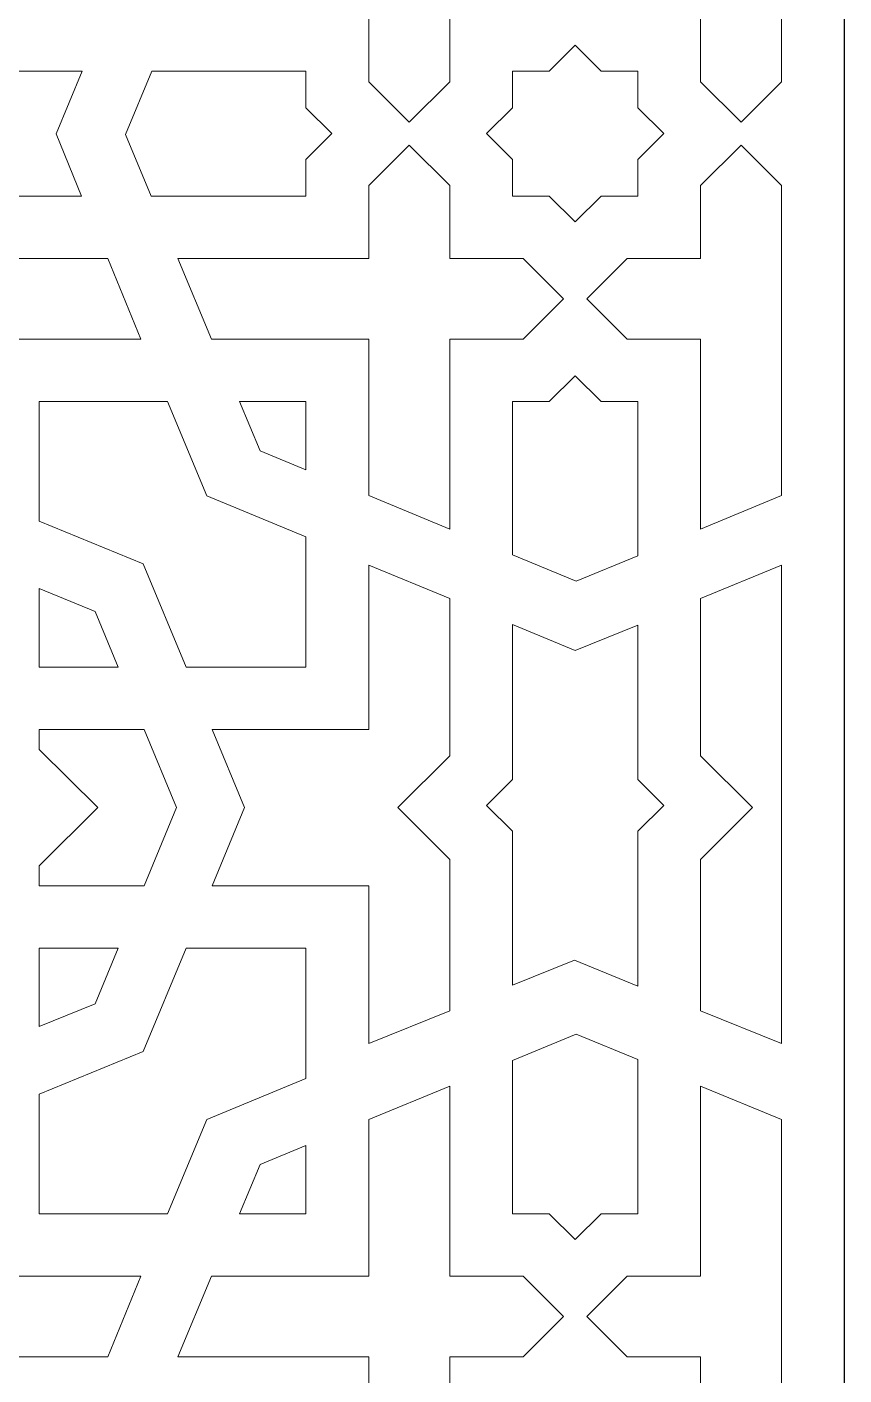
# Model space of a CAD drawing. Header units: millimetres. Extents: x -336 to 403, y -1299 to 1030.
# Drawn here: x 82 to 403, y -92 to 437 of the extents above; entities that cross this region are included whole.
import ezdxf

# ---------------------------------------------------------------- set-up
doc = ezdxf.new("R2010")
doc.units = ezdxf.units.MM
doc.header["$MEASUREMENT"] = 0
doc.layers.add('Plan 1', color=7, linetype='Continuous')

msp = doc.modelspace()

# ---------------------------------------------------------------- linework, layer by layer
msp.add_lwpolyline([(-335.87, 1030.36), (403.21, 1030.36), (403.21, -1298.6), (-335.87, -1298.6)], close=True)
at = {"layer": 'Plan 1', "color": 250, "lineweight": 20}
for points, knots in [([(248.23, 476.19), (248.23, 476.19), (277.12, 476.19), (277.12, 476.19), (277.12, 476.19), (277.12, 476.19), (293.02, 460.36), (293.02, 460.36), (293.02, 460.36), (293.02, 460.36), (277.12, 444.53), (277.12, 444.53), (277.12, 444.53), (277.12, 444.53), (248.23, 444.53), (248.23, 444.53), (248.23, 444.53), (248.23, 444.53), (248.23, 444.53), (248.23, 444.53), (248.23, 444.53), (248.23, 444.53), (248.23, 444.53), (248.23, 444.53), (248.23, 444.53), (248.23, 444.53), (248.23, 415.77), (248.23, 415.77), (248.23, 415.77), (248.23, 415.77), (232.32, 399.94), (232.32, 399.94), (232.32, 399.94), (232.32, 399.94), (216.42, 415.77), (216.42, 415.77), (216.42, 415.77), (216.42, 415.77), (216.42, 444.53), (216.42, 444.53), (216.42, 444.53), (216.42, 444.53), (142.28, 444.53), (142.28, 444.53), (142.28, 444.53), (142.28, 444.53), (142.28, 444.53), (142.28, 444.53), (142.28, 444.53), (142.28, 444.53), (141.46, 444.53), (141.46, 444.53), (141.46, 444.53), (141.46, 444.53), (154.64, 476.19), (154.64, 476.19), (154.64, 476.19), (154.64, 476.19), (155.46, 476.19), (155.46, 476.19), (155.46, 476.19), (155.46, 476.19), (155.46, 476.19), (155.46, 476.19), (155.46, 476.19), (155.46, 476.19), (216.42, 476.19), (216.42, 476.19), (216.42, 476.19), (216.42, 476.19), (216.42, 536.86), (216.42, 536.86), (216.42, 536.86), (216.42, 536.86), (216.42, 536.86), (216.42, 536.86), (216.42, 536.86), (216.42, 536.86), (216.42, 537.67), (216.42, 537.67), (216.42, 537.67), (216.42, 537.67), (248.23, 550.79), (248.23, 550.79), (248.23, 550.79), (248.23, 550.79), (248.23, 549.97), (248.23, 549.97), (248.23, 549.97), (248.23, 549.97), (248.23, 549.97), (248.23, 549.97), (248.23, 549.97), (248.23, 549.97), (248.23, 476.19), (248.23, 476.19)], [0, 0, 0, 0, 0.04, 0.04, 0.04, 0.04, 0.08, 0.08, 0.08, 0.08, 0.12, 0.12, 0.12, 0.12, 0.16, 0.16, 0.16, 0.16, 0.2, 0.2, 0.2, 0.2, 0.24, 0.24, 0.24, 0.24, 0.28, 0.28, 0.28, 0.28, 0.32, 0.32, 0.32, 0.32, 0.36, 0.36, 0.36, 0.36, 0.4, 0.4, 0.4, 0.4, 0.44, 0.44, 0.44, 0.44, 0.48, 0.48, 0.48, 0.48, 0.52, 0.52, 0.52, 0.52, 0.56, 0.56, 0.56, 0.56, 0.6, 0.6, 0.6, 0.6, 0.64, 0.64, 0.64, 0.64, 0.68, 0.68, 0.68, 0.68, 0.72, 0.72, 0.72, 0.72, 0.76, 0.76, 0.76, 0.76, 0.8, 0.8, 0.8, 0.8, 0.84, 0.84, 0.84, 0.84, 0.88, 0.88, 0.88, 0.88, 0.92, 0.92, 0.92, 0.92, 1, 1, 1, 1]), ([(346.86, 476.19), (346.86, 476.19), (317.97, 476.19), (317.97, 476.19), (317.97, 476.19), (317.97, 476.19), (302.07, 460.36), (302.07, 460.36), (302.07, 460.36), (302.07, 460.36), (317.97, 444.53), (317.97, 444.53), (317.97, 444.53), (317.97, 444.53), (346.86, 444.53), (346.86, 444.53), (346.86, 444.53), (346.86, 444.53), (346.86, 444.53), (346.86, 444.53), (346.86, 444.53), (346.86, 444.53), (346.86, 444.53), (346.86, 444.53), (346.86, 444.53), (346.86, 444.53), (346.86, 415.77), (346.86, 415.77), (346.86, 415.77), (346.86, 415.77), (362.77, 399.94), (362.77, 399.94), (362.77, 399.94), (362.77, 399.94), (378.67, 415.77), (378.67, 415.77), (378.67, 415.77), (378.67, 415.77), (378.67, 444.53), (378.67, 444.53), (378.67, 444.53), (378.67, 444.53), (378.67, 476.19), (378.67, 476.19), (378.67, 476.19), (378.67, 476.19), (378.67, 536.86), (378.67, 536.86), (378.67, 536.86), (378.67, 536.86), (378.67, 536.86), (378.67, 536.86), (378.67, 536.86), (378.67, 536.86), (378.67, 537.67), (378.67, 537.67), (378.67, 537.67), (378.67, 537.67), (346.86, 550.79), (346.86, 550.79), (346.86, 550.79), (346.86, 550.79), (346.86, 549.97), (346.86, 549.97), (346.86, 549.97), (346.86, 549.97), (346.86, 549.97), (346.86, 549.97), (346.86, 549.97), (346.86, 549.97), (346.86, 476.19), (346.86, 476.19)], [0, 0, 0, 0, 0.052632, 0.052632, 0.052632, 0.052632, 0.105263, 0.105263, 0.105263, 0.105263, 0.157895, 0.157895, 0.157895, 0.157895, 0.210526, 0.210526, 0.210526, 0.210526, 0.263158, 0.263158, 0.263158, 0.263158, 0.315789, 0.315789, 0.315789, 0.315789, 0.368421, 0.368421, 0.368421, 0.368421, 0.421053, 0.421053, 0.421053, 0.421053, 0.473684, 0.473684, 0.473684, 0.473684, 0.526316, 0.526316, 0.526316, 0.526316, 0.578947, 0.578947, 0.578947, 0.578947, 0.631579, 0.631579, 0.631579, 0.631579, 0.684211, 0.684211, 0.684211, 0.684211, 0.736842, 0.736842, 0.736842, 0.736842, 0.789474, 0.789474, 0.789474, 0.789474, 0.842105, 0.842105, 0.842105, 0.842105, 0.894737, 0.894737, 0.894737, 0.894737, 1, 1, 1, 1]), ([(22.17, 419.98), (22.17, 419.98), (32.39, 430.15), (32.39, 430.15), (32.39, 430.15), (32.39, 430.15), (42.6, 419.98), (42.6, 419.98), (42.6, 419.98), (42.6, 419.98), (103.77, 419.98), (103.77, 419.98), (103.77, 419.98), (103.77, 419.98), (93.53, 395.38), (93.53, 395.38), (93.53, 395.38), (93.53, 395.38), (103.57, 370.9), (103.57, 370.9), (103.57, 370.9), (103.57, 370.9), (42.6, 370.9), (42.6, 370.9), (42.6, 370.9), (42.6, 370.9), (32.39, 360.73), (32.39, 360.73), (32.39, 360.73), (32.39, 360.73), (22.17, 370.9), (22.17, 370.9), (22.17, 370.9), (22.17, 370.9), (-38.99, 370.9), (-38.99, 370.9), (-38.99, 370.9), (-38.99, 370.9), (-28.66, 395.72), (-28.66, 395.72), (-28.66, 395.72), (-28.66, 395.72), (-38.62, 419.98), (-38.62, 419.98), (-38.62, 419.98), (-38.62, 419.98), (22.17, 419.98), (22.17, 419.98)], [0, 0, 0, 0, 0.076923, 0.076923, 0.076923, 0.076923, 0.153846, 0.153846, 0.153846, 0.153846, 0.230769, 0.230769, 0.230769, 0.230769, 0.307692, 0.307692, 0.307692, 0.307692, 0.384615, 0.384615, 0.384615, 0.384615, 0.461538, 0.461538, 0.461538, 0.461538, 0.538462, 0.538462, 0.538462, 0.538462, 0.615385, 0.615385, 0.615385, 0.615385, 0.692308, 0.692308, 0.692308, 0.692308, 0.769231, 0.769231, 0.769231, 0.769231, 0.846154, 0.846154, 0.846154, 0.846154, 1, 1, 1, 1]), ([(322.2, 370.9), (322.2, 370.9), (307.76, 370.9), (307.76, 370.9), (307.76, 370.9), (307.76, 370.9), (297.54, 360.73), (297.54, 360.73), (297.54, 360.73), (297.54, 360.73), (287.33, 370.9), (287.33, 370.9), (287.33, 370.9), (287.33, 370.9), (272.89, 370.9), (272.89, 370.9), (272.89, 370.9), (272.89, 370.9), (272.89, 385.28), (272.89, 385.28), (272.89, 385.28), (272.89, 385.28), (262.67, 395.44), (262.67, 395.44), (262.67, 395.44), (262.67, 395.44), (272.89, 405.61), (272.89, 405.61), (272.89, 405.61), (272.89, 405.61), (272.89, 419.98), (272.89, 419.98), (272.89, 419.98), (272.89, 419.98), (287.33, 419.98), (287.33, 419.98), (287.33, 419.98), (287.33, 419.98), (297.54, 430.15), (297.54, 430.15), (297.54, 430.15), (297.54, 430.15), (307.76, 419.98), (307.76, 419.98), (307.76, 419.98), (307.76, 419.98), (322.2, 419.98), (322.2, 419.98), (322.2, 419.98), (322.2, 419.98), (322.2, 405.61), (322.2, 405.61), (322.2, 405.61), (322.2, 405.61), (332.42, 395.44), (332.42, 395.44), (332.42, 395.44), (332.42, 395.44), (322.2, 385.28), (322.2, 385.28), (322.2, 385.28), (322.2, 385.28), (322.2, 370.9), (322.2, 370.9)], [0, 0, 0, 0, 0.058824, 0.058824, 0.058824, 0.058824, 0.117647, 0.117647, 0.117647, 0.117647, 0.176471, 0.176471, 0.176471, 0.176471, 0.235294, 0.235294, 0.235294, 0.235294, 0.294118, 0.294118, 0.294118, 0.294118, 0.352941, 0.352941, 0.352941, 0.352941, 0.411765, 0.411765, 0.411765, 0.411765, 0.470588, 0.470588, 0.470588, 0.470588, 0.529412, 0.529412, 0.529412, 0.529412, 0.588235, 0.588235, 0.588235, 0.588235, 0.647059, 0.647059, 0.647059, 0.647059, 0.705882, 0.705882, 0.705882, 0.705882, 0.764706, 0.764706, 0.764706, 0.764706, 0.823529, 0.823529, 0.823529, 0.823529, 0.882353, 0.882353, 0.882353, 0.882353, 1, 1, 1, 1]), ([(322.2, 419.98), (322.2, 419.98), (307.76, 419.98), (307.76, 419.98), (307.76, 419.98), (307.76, 419.98), (297.54, 430.15), (297.54, 430.15), (297.54, 430.15), (297.54, 430.15), (287.33, 419.98), (287.33, 419.98), (287.33, 419.98), (287.33, 419.98), (272.89, 419.98), (272.89, 419.98), (272.89, 419.98), (272.89, 419.98), (272.89, 405.61), (272.89, 405.61), (272.89, 405.61), (272.89, 405.61), (262.67, 395.44), (262.67, 395.44), (262.67, 395.44), (262.67, 395.44), (272.89, 385.28), (272.89, 385.28), (272.89, 385.28), (272.89, 385.28), (272.89, 370.9), (272.89, 370.9), (272.89, 370.9), (272.89, 370.9), (287.33, 370.9), (287.33, 370.9), (287.33, 370.9), (287.33, 370.9), (297.54, 360.73), (297.54, 360.73), (297.54, 360.73), (297.54, 360.73), (307.76, 370.9), (307.76, 370.9), (307.76, 370.9), (307.76, 370.9), (322.2, 370.9), (322.2, 370.9), (322.2, 370.9), (322.2, 370.9), (322.2, 385.28), (322.2, 385.28), (322.2, 385.28), (322.2, 385.28), (332.42, 395.44), (332.42, 395.44), (332.42, 395.44), (332.42, 395.44), (322.2, 405.61), (322.2, 405.61), (322.2, 405.61), (322.2, 405.61), (322.2, 419.98), (322.2, 419.98)], [0, 0, 0, 0, 0.058824, 0.058824, 0.058824, 0.058824, 0.117647, 0.117647, 0.117647, 0.117647, 0.176471, 0.176471, 0.176471, 0.176471, 0.235294, 0.235294, 0.235294, 0.235294, 0.294118, 0.294118, 0.294118, 0.294118, 0.352941, 0.352941, 0.352941, 0.352941, 0.411765, 0.411765, 0.411765, 0.411765, 0.470588, 0.470588, 0.470588, 0.470588, 0.529412, 0.529412, 0.529412, 0.529412, 0.588235, 0.588235, 0.588235, 0.588235, 0.647059, 0.647059, 0.647059, 0.647059, 0.705882, 0.705882, 0.705882, 0.705882, 0.764706, 0.764706, 0.764706, 0.764706, 0.823529, 0.823529, 0.823529, 0.823529, 0.882353, 0.882353, 0.882353, 0.882353, 1, 1, 1, 1]), ([(191.76, 419.98), (191.76, 419.98), (191.76, 405.61), (191.76, 405.61), (191.76, 405.61), (191.76, 405.61), (201.97, 395.44), (201.97, 395.44), (201.97, 395.44), (201.97, 395.44), (191.76, 385.28), (191.76, 385.28), (191.76, 385.28), (191.76, 385.28), (191.76, 370.9), (191.76, 370.9), (191.76, 370.9), (191.76, 370.9), (130.91, 370.9), (130.91, 370.9), (130.91, 370.9), (130.91, 370.9), (120.87, 395.03), (120.87, 395.03), (120.87, 395.03), (120.87, 395.03), (131.25, 419.98), (131.25, 419.98), (131.25, 419.98), (131.25, 419.98), (191.76, 419.98), (191.76, 419.98)], [0, 0, 0, 0, 0.111111, 0.111111, 0.111111, 0.111111, 0.222222, 0.222222, 0.222222, 0.222222, 0.333333, 0.333333, 0.333333, 0.333333, 0.444444, 0.444444, 0.444444, 0.444444, 0.555556, 0.555556, 0.555556, 0.555556, 0.666667, 0.666667, 0.666667, 0.666667, 0.777778, 0.777778, 0.777778, 0.777778, 1, 1, 1, 1]), ([(248.23, 314.7), (248.23, 314.7), (277.12, 314.7), (277.12, 314.7), (277.12, 314.7), (277.12, 314.7), (293.02, 330.53), (293.02, 330.53), (293.02, 330.53), (293.02, 330.53), (277.12, 346.36), (277.12, 346.36), (277.12, 346.36), (277.12, 346.36), (248.23, 346.36), (248.23, 346.36), (248.23, 346.36), (248.23, 346.36), (248.23, 346.36), (248.23, 346.36), (248.23, 346.36), (248.23, 346.36), (248.23, 346.36), (248.23, 346.36), (248.23, 346.36), (248.23, 346.36), (248.23, 375.11), (248.23, 375.11), (248.23, 375.11), (248.23, 375.11), (232.32, 390.94), (232.32, 390.94), (232.32, 390.94), (232.32, 390.94), (216.42, 375.11), (216.42, 375.11), (216.42, 375.11), (216.42, 375.11), (216.42, 346.36), (216.42, 346.36), (216.42, 346.36), (216.42, 346.36), (142.28, 346.36), (142.28, 346.36), (142.28, 346.36), (142.28, 346.36), (142.28, 346.36), (142.28, 346.36), (142.28, 346.36), (142.28, 346.36), (141.46, 346.36), (141.46, 346.36), (141.46, 346.36), (141.46, 346.36), (154.64, 314.7), (154.64, 314.7), (154.64, 314.7), (154.64, 314.7), (155.46, 314.7), (155.46, 314.7), (155.46, 314.7), (155.46, 314.7), (155.46, 314.7), (155.46, 314.7), (155.46, 314.7), (155.46, 314.7), (216.42, 314.7), (216.42, 314.7), (216.42, 314.7), (216.42, 314.7), (216.42, 254.02), (216.42, 254.02), (216.42, 254.02), (216.42, 254.02), (216.42, 254.02), (216.42, 254.02), (216.42, 254.02), (216.42, 254.02), (216.42, 253.21), (216.42, 253.21), (216.42, 253.21), (216.42, 253.21), (248.23, 240.09), (248.23, 240.09), (248.23, 240.09), (248.23, 240.09), (248.23, 240.91), (248.23, 240.91), (248.23, 240.91), (248.23, 240.91), (248.23, 240.91), (248.23, 240.91), (248.23, 240.91), (248.23, 240.91), (248.23, 314.7), (248.23, 314.7)], [0, 0, 0, 0, 0.04, 0.04, 0.04, 0.04, 0.08, 0.08, 0.08, 0.08, 0.12, 0.12, 0.12, 0.12, 0.16, 0.16, 0.16, 0.16, 0.2, 0.2, 0.2, 0.2, 0.24, 0.24, 0.24, 0.24, 0.28, 0.28, 0.28, 0.28, 0.32, 0.32, 0.32, 0.32, 0.36, 0.36, 0.36, 0.36, 0.4, 0.4, 0.4, 0.4, 0.44, 0.44, 0.44, 0.44, 0.48, 0.48, 0.48, 0.48, 0.52, 0.52, 0.52, 0.52, 0.56, 0.56, 0.56, 0.56, 0.6, 0.6, 0.6, 0.6, 0.64, 0.64, 0.64, 0.64, 0.68, 0.68, 0.68, 0.68, 0.72, 0.72, 0.72, 0.72, 0.76, 0.76, 0.76, 0.76, 0.8, 0.8, 0.8, 0.8, 0.84, 0.84, 0.84, 0.84, 0.88, 0.88, 0.88, 0.88, 0.92, 0.92, 0.92, 0.92, 1, 1, 1, 1]), ([(346.86, 314.7), (346.86, 314.7), (317.97, 314.7), (317.97, 314.7), (317.97, 314.7), (317.97, 314.7), (302.07, 330.53), (302.07, 330.53), (302.07, 330.53), (302.07, 330.53), (317.97, 346.36), (317.97, 346.36), (317.97, 346.36), (317.97, 346.36), (346.86, 346.36), (346.86, 346.36), (346.86, 346.36), (346.86, 346.36), (346.86, 346.36), (346.86, 346.36), (346.86, 346.36), (346.86, 346.36), (346.86, 346.36), (346.86, 346.36), (346.86, 346.36), (346.86, 346.36), (346.86, 375.11), (346.86, 375.11), (346.86, 375.11), (346.86, 375.11), (362.77, 390.94), (362.77, 390.94), (362.77, 390.94), (362.77, 390.94), (378.67, 375.11), (378.67, 375.11), (378.67, 375.11), (378.67, 375.11), (378.67, 346.36), (378.67, 346.36), (378.67, 346.36), (378.67, 346.36), (378.67, 314.7), (378.67, 314.7), (378.67, 314.7), (378.67, 314.7), (378.67, 254.02), (378.67, 254.02), (378.67, 254.02), (378.67, 254.02), (378.67, 254.02), (378.67, 254.02), (378.67, 254.02), (378.67, 254.02), (378.67, 253.21), (378.67, 253.21), (378.67, 253.21), (378.67, 253.21), (346.86, 240.09), (346.86, 240.09), (346.86, 240.09), (346.86, 240.09), (346.86, 240.91), (346.86, 240.91), (346.86, 240.91), (346.86, 240.91), (346.86, 240.91), (346.86, 240.91), (346.86, 240.91), (346.86, 240.91), (346.86, 314.7), (346.86, 314.7)], [0, 0, 0, 0, 0.052632, 0.052632, 0.052632, 0.052632, 0.105263, 0.105263, 0.105263, 0.105263, 0.157895, 0.157895, 0.157895, 0.157895, 0.210526, 0.210526, 0.210526, 0.210526, 0.263158, 0.263158, 0.263158, 0.263158, 0.315789, 0.315789, 0.315789, 0.315789, 0.368421, 0.368421, 0.368421, 0.368421, 0.421053, 0.421053, 0.421053, 0.421053, 0.473684, 0.473684, 0.473684, 0.473684, 0.526316, 0.526316, 0.526316, 0.526316, 0.578947, 0.578947, 0.578947, 0.578947, 0.631579, 0.631579, 0.631579, 0.631579, 0.684211, 0.684211, 0.684211, 0.684211, 0.736842, 0.736842, 0.736842, 0.736842, 0.789474, 0.789474, 0.789474, 0.789474, 0.842105, 0.842105, 0.842105, 0.842105, 0.894737, 0.894737, 0.894737, 0.894737, 1, 1, 1, 1]), ([(126.83, 314.7), (126.83, 314.7), (113.84, 346.36), (113.84, 346.36), (113.84, 346.36), (113.84, 346.36), (54.1, 346.36), (54.1, 346.36), (54.1, 346.36), (54.1, 346.36), (33.67, 326.03), (33.67, 326.03), (33.67, 326.03), (33.67, 326.03), (13.24, 346.36), (13.24, 346.36), (13.24, 346.36), (13.24, 346.36), (-48.83, 346.36), (-48.83, 346.36), (-48.83, 346.36), (-48.83, 346.36), (-62.01, 314.7), (-62.01, 314.7), (-62.01, 314.7), (-62.01, 314.7), (2.85, 314.7), (2.85, 314.7), (2.85, 314.7), (2.85, 314.7), (2.85, 253.41), (2.85, 253.41), (2.85, 253.41), (2.85, 253.41), (33.67, 266.12), (33.67, 266.12), (33.67, 266.12), (33.67, 266.12), (64.49, 253.41), (64.49, 253.41), (64.49, 253.41), (64.49, 253.41), (64.49, 314.7), (64.49, 314.7), (64.49, 314.7), (64.49, 314.7), (126.83, 314.7), (126.83, 314.7)], [0, 0, 0, 0, 0.076923, 0.076923, 0.076923, 0.076923, 0.153846, 0.153846, 0.153846, 0.153846, 0.230769, 0.230769, 0.230769, 0.230769, 0.307692, 0.307692, 0.307692, 0.307692, 0.384615, 0.384615, 0.384615, 0.384615, 0.461538, 0.461538, 0.461538, 0.461538, 0.538462, 0.538462, 0.538462, 0.538462, 0.615385, 0.615385, 0.615385, 0.615385, 0.692308, 0.692308, 0.692308, 0.692308, 0.769231, 0.769231, 0.769231, 0.769231, 0.846154, 0.846154, 0.846154, 0.846154, 1, 1, 1, 1]), ([(272.89, 290.15), (272.89, 290.15), (287.33, 290.15), (287.33, 290.15), (287.33, 290.15), (287.33, 290.15), (297.54, 300.32), (297.54, 300.32), (297.54, 300.32), (297.54, 300.32), (307.76, 290.15), (307.76, 290.15), (307.76, 290.15), (307.76, 290.15), (322.2, 290.15), (322.2, 290.15), (322.2, 290.15), (322.2, 290.15), (322.2, 229.59), (322.2, 229.59), (322.2, 229.59), (322.2, 229.59), (297.95, 219.59), (297.95, 219.59), (297.95, 219.59), (297.95, 219.59), (272.89, 229.93), (272.89, 229.93), (272.89, 229.93), (272.89, 229.93), (272.89, 290.15), (272.89, 290.15)], [0, 0, 0, 0, 0.111111, 0.111111, 0.111111, 0.111111, 0.222222, 0.222222, 0.222222, 0.222222, 0.333333, 0.333333, 0.333333, 0.333333, 0.444444, 0.444444, 0.444444, 0.444444, 0.555556, 0.555556, 0.555556, 0.555556, 0.666667, 0.666667, 0.666667, 0.666667, 0.777778, 0.777778, 0.777778, 0.777778, 1, 1, 1, 1]), ([(86.96, 290.15), (86.96, 290.15), (86.96, 243.24), (86.96, 243.24), (86.96, 243.24), (86.96, 243.24), (127.74, 226.43), (127.74, 226.43), (127.74, 226.43), (127.74, 226.43), (144.63, 185.85), (144.63, 185.85), (144.63, 185.85), (144.63, 185.85), (191.76, 185.85), (191.76, 185.85), (191.76, 185.85), (191.76, 185.85), (191.76, 237.04), (191.76, 237.04), (191.76, 237.04), (191.76, 237.04), (152.79, 253.11), (152.79, 253.11), (152.79, 253.11), (152.79, 253.11), (137.37, 290.15), (137.37, 290.15), (137.37, 290.15), (137.37, 290.15), (86.96, 290.15), (86.96, 290.15)], [0, 0, 0, 0, 0.111111, 0.111111, 0.111111, 0.111111, 0.222222, 0.222222, 0.222222, 0.222222, 0.333333, 0.333333, 0.333333, 0.333333, 0.444444, 0.444444, 0.444444, 0.444444, 0.555556, 0.555556, 0.555556, 0.555556, 0.666667, 0.666667, 0.666667, 0.666667, 0.777778, 0.777778, 0.777778, 0.777778, 1, 1, 1, 1]), ([(165.67, 290.15), (165.67, 290.15), (173.72, 270.81), (173.72, 270.81), (173.72, 270.81), (173.72, 270.81), (191.76, 263.38), (191.76, 263.38), (191.76, 263.38), (191.76, 263.38), (191.76, 290.15), (191.76, 290.15), (191.76, 290.15), (191.76, 290.15), (165.67, 290.15), (165.67, 290.15)], [0, 0, 0, 0, 0.2, 0.2, 0.2, 0.2, 0.4, 0.4, 0.4, 0.4, 0.6, 0.6, 0.6, 0.6, 1, 1, 1, 1]), ([(216.42, 37.91), (216.42, 37.91), (248.23, 50.84), (248.23, 50.84), (248.23, 50.84), (248.23, 50.84), (248.23, 110.3), (248.23, 110.3), (248.23, 110.3), (248.23, 110.3), (227.8, 130.63), (227.8, 130.63), (227.8, 130.63), (227.8, 130.63), (248.23, 150.96), (248.23, 150.96), (248.23, 150.96), (248.23, 150.96), (248.23, 212.74), (248.23, 212.74), (248.23, 212.74), (248.23, 212.74), (216.42, 225.86), (216.42, 225.86), (216.42, 225.86), (216.42, 225.86), (216.42, 161.31), (216.42, 161.31), (216.42, 161.31), (216.42, 161.31), (154.84, 161.31), (154.84, 161.31), (154.84, 161.31), (154.84, 161.31), (167.61, 130.63), (167.61, 130.63), (167.61, 130.63), (167.61, 130.63), (154.84, 99.95), (154.84, 99.95), (154.84, 99.95), (154.84, 99.95), (216.42, 99.95), (216.42, 99.95), (216.42, 99.95), (216.42, 99.95), (216.42, 37.91), (216.42, 37.91)], [0, 0, 0, 0, 0.076923, 0.076923, 0.076923, 0.076923, 0.153846, 0.153846, 0.153846, 0.153846, 0.230769, 0.230769, 0.230769, 0.230769, 0.307692, 0.307692, 0.307692, 0.307692, 0.384615, 0.384615, 0.384615, 0.384615, 0.461538, 0.461538, 0.461538, 0.461538, 0.538462, 0.538462, 0.538462, 0.538462, 0.615385, 0.615385, 0.615385, 0.615385, 0.692308, 0.692308, 0.692308, 0.692308, 0.769231, 0.769231, 0.769231, 0.769231, 0.846154, 0.846154, 0.846154, 0.846154, 1, 1, 1, 1]), ([(378.67, 37.91), (378.67, 37.91), (346.86, 50.84), (346.86, 50.84), (346.86, 50.84), (346.86, 50.84), (346.86, 110.3), (346.86, 110.3), (346.86, 110.3), (346.86, 110.3), (367.29, 130.63), (367.29, 130.63), (367.29, 130.63), (367.29, 130.63), (346.86, 150.96), (346.86, 150.96), (346.86, 150.96), (346.86, 150.96), (346.86, 212.74), (346.86, 212.74), (346.86, 212.74), (346.86, 212.74), (378.67, 225.86), (378.67, 225.86), (378.67, 225.86), (378.67, 225.86), (378.67, 161.31), (378.67, 161.31), (378.67, 161.31), (378.67, 161.31), (378.67, 99.95), (378.67, 99.95), (378.67, 99.95), (378.67, 99.95), (378.67, 37.91), (378.67, 37.91)], [0, 0, 0, 0, 0.1, 0.1, 0.1, 0.1, 0.2, 0.2, 0.2, 0.2, 0.3, 0.3, 0.3, 0.3, 0.4, 0.4, 0.4, 0.4, 0.5, 0.5, 0.5, 0.5, 0.6, 0.6, 0.6, 0.6, 0.7, 0.7, 0.7, 0.7, 0.8, 0.8, 0.8, 0.8, 1, 1, 1, 1]), ([(86.96, 185.85), (86.96, 185.85), (117.94, 185.85), (117.94, 185.85), (117.94, 185.85), (117.94, 185.85), (108.86, 207.65), (108.86, 207.65), (108.86, 207.65), (108.86, 207.65), (86.96, 216.68), (86.96, 216.68), (86.96, 216.68), (86.96, 216.68), (86.96, 185.85), (86.96, 185.85)], [0, 0, 0, 0, 0.2, 0.2, 0.2, 0.2, 0.4, 0.4, 0.4, 0.4, 0.6, 0.6, 0.6, 0.6, 1, 1, 1, 1]), ([(272.89, 121.37), (272.89, 121.37), (262.67, 131.53), (262.67, 131.53), (262.67, 131.53), (262.67, 131.53), (272.89, 141.7), (272.89, 141.7), (272.89, 141.7), (272.89, 141.7), (272.89, 202.58), (272.89, 202.58), (272.89, 202.58), (272.89, 202.58), (297.61, 192.38), (297.61, 192.38), (297.61, 192.38), (297.61, 192.38), (322.2, 202.38), (322.2, 202.38), (322.2, 202.38), (322.2, 202.38), (322.2, 141.7), (322.2, 141.7), (322.2, 141.7), (322.2, 141.7), (332.42, 131.53), (332.42, 131.53), (332.42, 131.53), (332.42, 131.53), (322.2, 121.37), (322.2, 121.37), (322.2, 121.37), (322.2, 121.37), (322.2, 60.49), (322.2, 60.49), (322.2, 60.49), (322.2, 60.49), (297.26, 70.77), (297.26, 70.77), (297.26, 70.77), (297.26, 70.77), (272.89, 60.86), (272.89, 60.86), (272.89, 60.86), (272.89, 60.86), (272.89, 121.37), (272.89, 121.37)], [0, 0, 0, 0, 0.076923, 0.076923, 0.076923, 0.076923, 0.153846, 0.153846, 0.153846, 0.153846, 0.230769, 0.230769, 0.230769, 0.230769, 0.307692, 0.307692, 0.307692, 0.307692, 0.384615, 0.384615, 0.384615, 0.384615, 0.461538, 0.461538, 0.461538, 0.461538, 0.538462, 0.538462, 0.538462, 0.538462, 0.615385, 0.615385, 0.615385, 0.615385, 0.692308, 0.692308, 0.692308, 0.692308, 0.769231, 0.769231, 0.769231, 0.769231, 0.846154, 0.846154, 0.846154, 0.846154, 1, 1, 1, 1]), ([(86.96, 99.95), (86.96, 99.95), (86.96, 107.76), (86.96, 107.76), (86.96, 107.76), (86.96, 107.76), (109.94, 130.63), (109.94, 130.63), (109.94, 130.63), (109.94, 130.63), (86.96, 153.5), (86.96, 153.5), (86.96, 153.5), (86.96, 153.5), (86.96, 161.31), (86.96, 161.31), (86.96, 161.31), (86.96, 161.31), (128.15, 161.31), (128.15, 161.31), (128.15, 161.31), (128.15, 161.31), (140.92, 130.63), (140.92, 130.63), (140.92, 130.63), (140.92, 130.63), (128.15, 99.95), (128.15, 99.95), (128.15, 99.95), (128.15, 99.95), (86.96, 99.95), (86.96, 99.95)], [0, 0, 0, 0, 0.111111, 0.111111, 0.111111, 0.111111, 0.222222, 0.222222, 0.222222, 0.222222, 0.333333, 0.333333, 0.333333, 0.333333, 0.444444, 0.444444, 0.444444, 0.444444, 0.555556, 0.555556, 0.555556, 0.555556, 0.666667, 0.666667, 0.666667, 0.666667, 0.777778, 0.777778, 0.777778, 0.777778, 1, 1, 1, 1]), ([(86.96, -28.9), (86.96, -28.9), (86.96, 18.01), (86.96, 18.01), (86.96, 18.01), (86.96, 18.01), (127.74, 34.82), (127.74, 34.82), (127.74, 34.82), (127.74, 34.82), (144.63, 75.41), (144.63, 75.41), (144.63, 75.41), (144.63, 75.41), (191.76, 75.41), (191.76, 75.41), (191.76, 75.41), (191.76, 75.41), (191.76, 24.21), (191.76, 24.21), (191.76, 24.21), (191.76, 24.21), (152.79, 8.15), (152.79, 8.15), (152.79, 8.15), (152.79, 8.15), (137.37, -28.9), (137.37, -28.9), (137.37, -28.9), (137.37, -28.9), (86.96, -28.9), (86.96, -28.9)], [0, 0, 0, 0, 0.111111, 0.111111, 0.111111, 0.111111, 0.222222, 0.222222, 0.222222, 0.222222, 0.333333, 0.333333, 0.333333, 0.333333, 0.444444, 0.444444, 0.444444, 0.444444, 0.555556, 0.555556, 0.555556, 0.555556, 0.666667, 0.666667, 0.666667, 0.666667, 0.777778, 0.777778, 0.777778, 0.777778, 1, 1, 1, 1]), ([(86.96, 75.41), (86.96, 75.41), (117.94, 75.41), (117.94, 75.41), (117.94, 75.41), (117.94, 75.41), (108.86, 53.61), (108.86, 53.61), (108.86, 53.61), (108.86, 53.61), (86.96, 44.58), (86.96, 44.58), (86.96, 44.58), (86.96, 44.58), (86.96, 75.41), (86.96, 75.41)], [0, 0, 0, 0, 0.2, 0.2, 0.2, 0.2, 0.4, 0.4, 0.4, 0.4, 0.6, 0.6, 0.6, 0.6, 1, 1, 1, 1]), ([(272.89, -28.9), (272.89, -28.9), (287.33, -28.9), (287.33, -28.9), (287.33, -28.9), (287.33, -28.9), (297.54, -39.06), (297.54, -39.06), (297.54, -39.06), (297.54, -39.06), (307.76, -28.9), (307.76, -28.9), (307.76, -28.9), (307.76, -28.9), (322.2, -28.9), (322.2, -28.9), (322.2, -28.9), (322.2, -28.9), (322.2, 31.67), (322.2, 31.67), (322.2, 31.67), (322.2, 31.67), (297.95, 41.66), (297.95, 41.66), (297.95, 41.66), (297.95, 41.66), (272.89, 31.33), (272.89, 31.33), (272.89, 31.33), (272.89, 31.33), (272.89, -28.9), (272.89, -28.9)], [0, 0, 0, 0, 0.111111, 0.111111, 0.111111, 0.111111, 0.222222, 0.222222, 0.222222, 0.222222, 0.333333, 0.333333, 0.333333, 0.333333, 0.444444, 0.444444, 0.444444, 0.444444, 0.555556, 0.555556, 0.555556, 0.555556, 0.666667, 0.666667, 0.666667, 0.666667, 0.777778, 0.777778, 0.777778, 0.777778, 1, 1, 1, 1]), ([(248.23, -53.44), (248.23, -53.44), (277.12, -53.44), (277.12, -53.44), (277.12, -53.44), (277.12, -53.44), (293.02, -69.27), (293.02, -69.27), (293.02, -69.27), (293.02, -69.27), (277.12, -85.1), (277.12, -85.1), (277.12, -85.1), (277.12, -85.1), (248.23, -85.1), (248.23, -85.1), (248.23, -85.1), (248.23, -85.1), (248.23, -85.1), (248.23, -85.1), (248.23, -85.1), (248.23, -85.1), (248.23, -85.1), (248.23, -85.1), (248.23, -85.1), (248.23, -85.1), (248.23, -113.85), (248.23, -113.85), (248.23, -113.85), (248.23, -113.85), (232.32, -129.68), (232.32, -129.68), (232.32, -129.68), (232.32, -129.68), (216.42, -113.85), (216.42, -113.85), (216.42, -113.85), (216.42, -113.85), (216.42, -85.1), (216.42, -85.1), (216.42, -85.1), (216.42, -85.1), (142.28, -85.1), (142.28, -85.1), (142.28, -85.1), (142.28, -85.1), (142.28, -85.1), (142.28, -85.1), (142.28, -85.1), (142.28, -85.1), (141.46, -85.1), (141.46, -85.1), (141.46, -85.1), (141.46, -85.1), (154.64, -53.44), (154.64, -53.44), (154.64, -53.44), (154.64, -53.44), (155.46, -53.44), (155.46, -53.44), (155.46, -53.44), (155.46, -53.44), (155.46, -53.44), (155.46, -53.44), (155.46, -53.44), (155.46, -53.44), (216.42, -53.44), (216.42, -53.44), (216.42, -53.44), (216.42, -53.44), (216.42, 7.23), (216.42, 7.23), (216.42, 7.23), (216.42, 7.23), (216.42, 7.23), (216.42, 7.23), (216.42, 7.23), (216.42, 7.23), (216.42, 8.05), (216.42, 8.05), (216.42, 8.05), (216.42, 8.05), (248.23, 21.16), (248.23, 21.16), (248.23, 21.16), (248.23, 21.16), (248.23, 20.35), (248.23, 20.35), (248.23, 20.35), (248.23, 20.35), (248.23, 20.35), (248.23, 20.35), (248.23, 20.35), (248.23, 20.35), (248.23, -53.44), (248.23, -53.44)], [0, 0, 0, 0, 0.04, 0.04, 0.04, 0.04, 0.08, 0.08, 0.08, 0.08, 0.12, 0.12, 0.12, 0.12, 0.16, 0.16, 0.16, 0.16, 0.2, 0.2, 0.2, 0.2, 0.24, 0.24, 0.24, 0.24, 0.28, 0.28, 0.28, 0.28, 0.32, 0.32, 0.32, 0.32, 0.36, 0.36, 0.36, 0.36, 0.4, 0.4, 0.4, 0.4, 0.44, 0.44, 0.44, 0.44, 0.48, 0.48, 0.48, 0.48, 0.52, 0.52, 0.52, 0.52, 0.56, 0.56, 0.56, 0.56, 0.6, 0.6, 0.6, 0.6, 0.64, 0.64, 0.64, 0.64, 0.68, 0.68, 0.68, 0.68, 0.72, 0.72, 0.72, 0.72, 0.76, 0.76, 0.76, 0.76, 0.8, 0.8, 0.8, 0.8, 0.84, 0.84, 0.84, 0.84, 0.88, 0.88, 0.88, 0.88, 0.92, 0.92, 0.92, 0.92, 1, 1, 1, 1]), ([(346.86, -53.44), (346.86, -53.44), (317.97, -53.44), (317.97, -53.44), (317.97, -53.44), (317.97, -53.44), (302.07, -69.27), (302.07, -69.27), (302.07, -69.27), (302.07, -69.27), (317.97, -85.1), (317.97, -85.1), (317.97, -85.1), (317.97, -85.1), (346.86, -85.1), (346.86, -85.1), (346.86, -85.1), (346.86, -85.1), (346.86, -85.1), (346.86, -85.1), (346.86, -85.1), (346.86, -85.1), (346.86, -85.1), (346.86, -85.1), (346.86, -85.1), (346.86, -85.1), (346.86, -113.85), (346.86, -113.85), (346.86, -113.85), (346.86, -113.85), (362.77, -129.68), (362.77, -129.68), (362.77, -129.68), (362.77, -129.68), (378.67, -113.85), (378.67, -113.85), (378.67, -113.85), (378.67, -113.85), (378.67, -85.1), (378.67, -85.1), (378.67, -85.1), (378.67, -85.1), (378.67, -53.44), (378.67, -53.44), (378.67, -53.44), (378.67, -53.44), (378.67, 7.23), (378.67, 7.23), (378.67, 7.23), (378.67, 7.23), (378.67, 7.23), (378.67, 7.23), (378.67, 7.23), (378.67, 7.23), (378.67, 8.05), (378.67, 8.05), (378.67, 8.05), (378.67, 8.05), (346.86, 21.16), (346.86, 21.16), (346.86, 21.16), (346.86, 21.16), (346.86, 20.35), (346.86, 20.35), (346.86, 20.35), (346.86, 20.35), (346.86, 20.35), (346.86, 20.35), (346.86, 20.35), (346.86, 20.35), (346.86, -53.44), (346.86, -53.44)], [0, 0, 0, 0, 0.052632, 0.052632, 0.052632, 0.052632, 0.105263, 0.105263, 0.105263, 0.105263, 0.157895, 0.157895, 0.157895, 0.157895, 0.210526, 0.210526, 0.210526, 0.210526, 0.263158, 0.263158, 0.263158, 0.263158, 0.315789, 0.315789, 0.315789, 0.315789, 0.368421, 0.368421, 0.368421, 0.368421, 0.421053, 0.421053, 0.421053, 0.421053, 0.473684, 0.473684, 0.473684, 0.473684, 0.526316, 0.526316, 0.526316, 0.526316, 0.578947, 0.578947, 0.578947, 0.578947, 0.631579, 0.631579, 0.631579, 0.631579, 0.684211, 0.684211, 0.684211, 0.684211, 0.736842, 0.736842, 0.736842, 0.736842, 0.789474, 0.789474, 0.789474, 0.789474, 0.842105, 0.842105, 0.842105, 0.842105, 0.894737, 0.894737, 0.894737, 0.894737, 1, 1, 1, 1]), ([(126.83, -53.44), (126.83, -53.44), (113.84, -85.1), (113.84, -85.1), (113.84, -85.1), (113.84, -85.1), (54.1, -85.1), (54.1, -85.1), (54.1, -85.1), (54.1, -85.1), (33.67, -64.77), (33.67, -64.77), (33.67, -64.77), (33.67, -64.77), (13.24, -85.1), (13.24, -85.1), (13.24, -85.1), (13.24, -85.1), (-48.83, -85.1), (-48.83, -85.1), (-48.83, -85.1), (-48.83, -85.1), (-62.01, -53.44), (-62.01, -53.44), (-62.01, -53.44), (-62.01, -53.44), (2.85, -53.44), (2.85, -53.44), (2.85, -53.44), (2.85, -53.44), (2.85, 7.85), (2.85, 7.85), (2.85, 7.85), (2.85, 7.85), (33.67, -4.86), (33.67, -4.86), (33.67, -4.86), (33.67, -4.86), (64.49, 7.85), (64.49, 7.85), (64.49, 7.85), (64.49, 7.85), (64.49, -53.44), (64.49, -53.44), (64.49, -53.44), (64.49, -53.44), (126.83, -53.44), (126.83, -53.44)], [0, 0, 0, 0, 0.076923, 0.076923, 0.076923, 0.076923, 0.153846, 0.153846, 0.153846, 0.153846, 0.230769, 0.230769, 0.230769, 0.230769, 0.307692, 0.307692, 0.307692, 0.307692, 0.384615, 0.384615, 0.384615, 0.384615, 0.461538, 0.461538, 0.461538, 0.461538, 0.538462, 0.538462, 0.538462, 0.538462, 0.615385, 0.615385, 0.615385, 0.615385, 0.692308, 0.692308, 0.692308, 0.692308, 0.769231, 0.769231, 0.769231, 0.769231, 0.846154, 0.846154, 0.846154, 0.846154, 1, 1, 1, 1]), ([(165.67, -28.9), (165.67, -28.9), (173.72, -9.55), (173.72, -9.55), (173.72, -9.55), (173.72, -9.55), (191.76, -2.12), (191.76, -2.12), (191.76, -2.12), (191.76, -2.12), (191.76, -28.9), (191.76, -28.9), (191.76, -28.9), (191.76, -28.9), (165.67, -28.9), (165.67, -28.9)], [0, 0, 0, 0, 0.2, 0.2, 0.2, 0.2, 0.4, 0.4, 0.4, 0.4, 0.6, 0.6, 0.6, 0.6, 1, 1, 1, 1])]:
    msp.add_open_spline(points, degree=3, knots=knots, dxfattribs=at)

doc.saveas('drawing.dxf')
